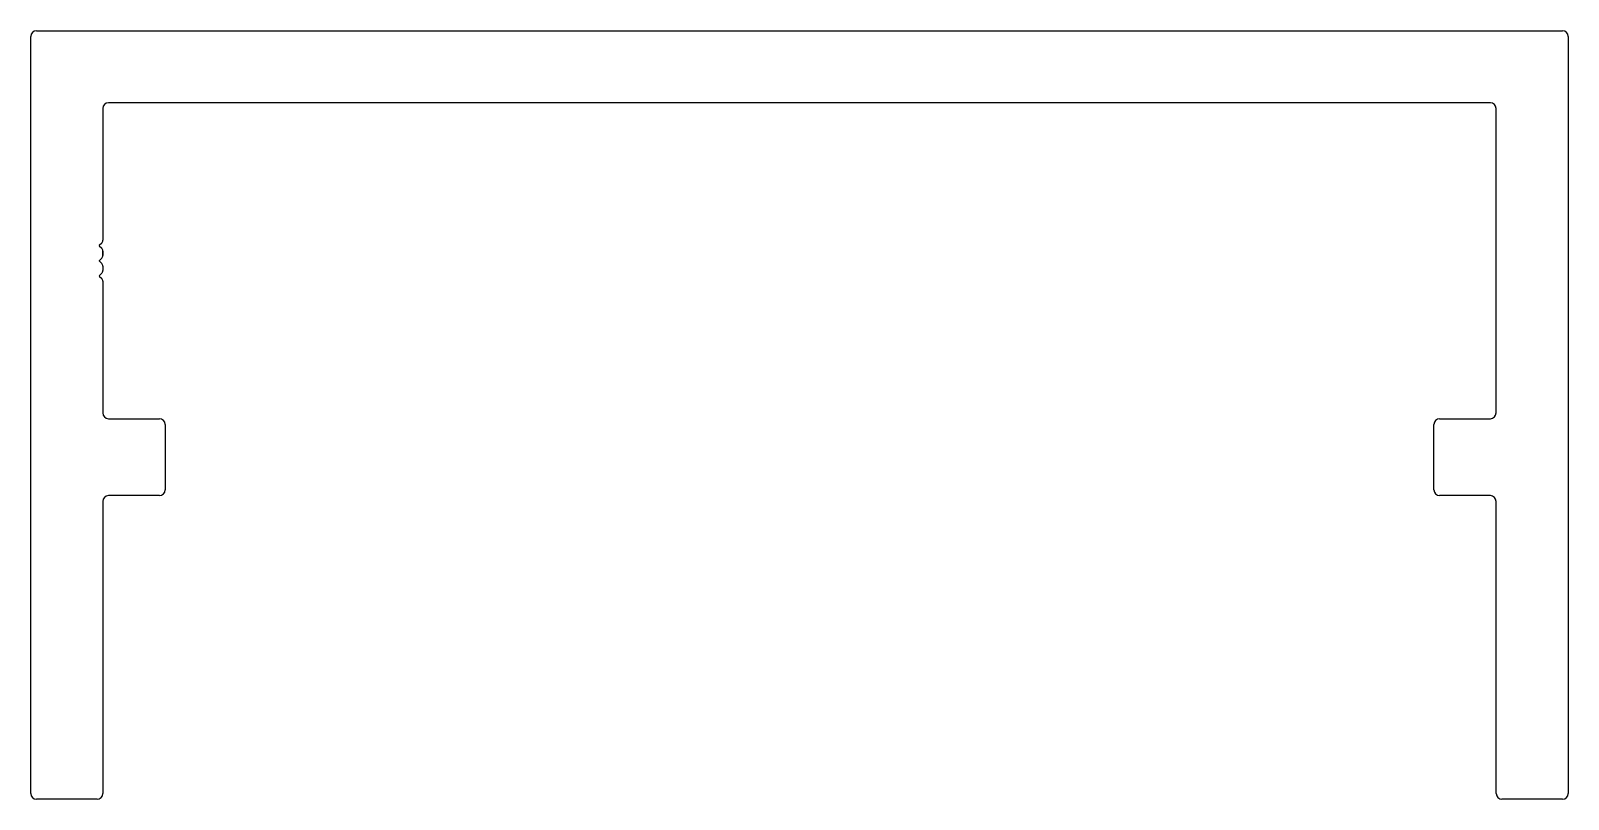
# Model space of a CAD drawing. Extents: x -48 to 54, y 4 to 54.
import ezdxf

# ---------------------------------------------------------------- set-up
doc = ezdxf.new("R2010")
doc.units = 0
doc.layers.add('1', color=7, linetype='CONTINUOUS')

msp = doc.modelspace()

# ---------------------------------------------------------------- linework, layer by layer
at = {"layer": '1', "linetype": 'CONTINUOUS'}
for p, q in [((-48.02, 4.05), (-48.02, 54.09)), ((-47.64, 54.47), (53.2, 54.47)), ((53.58, 54.09), (53.58, 4.05)), ((-43.26, 49.33), (-43.26, 40.62)), ((48.43, 49.71), (-42.88, 49.71)), ((48.82, 29.21), (48.82, 49.33)), ((-43.33, 40.44), (-43.5, 40.27)), ((-43.5, 40.26), (-43.33, 40.09)), ((-43.26, 40.62), (-43.26, 40.62)), ((-43.26, 40.62), (-43.26, 40.62)), ((-43.26, 39.91), (-43.26, 39.62)), ((-43.26, 39.62), (-43.26, 39.91)), ((-43.26, 39.91), (-43.26, 39.62)), ((-43.26, 39.62), (-43.26, 39.91)), ((-43.26, 39.91), (-43.26, 39.62)), ((-43.33, 39.44), (-43.5, 39.27)), ((-43.5, 39.26), (-43.33, 39.09)), ((-43.26, 38.91), (-43.26, 38.62)), ((-43.33, 38.44), (-43.5, 38.27)), ((-43.5, 38.26), (-43.33, 38.09)), ((-43.26, 37.91), (-43.26, 29.21)), ((-42.88, 28.82), (-39.52, 28.82)), ((45.08, 28.82), (48.43, 28.82)), ((-39.14, 28.44), (-39.14, 24.13)), ((44.7, 24.13), (44.7, 28.44)), ((-39.52, 23.74), (-42.88, 23.74)), ((48.43, 23.74), (45.08, 23.74)), ((-43.26, 23.36), (-43.26, 4.05)), ((48.82, 4.05), (48.82, 23.36)), ((-43.64, 3.67), (-47.64, 3.67)), ((53.2, 3.67), (49.2, 3.67))]:
    msp.add_line(p, q, dxfattribs=at)
for centre, radius, start, end in [((-47.64, 54.09), 0.381, 90, 180), ((53.2, 54.09), 0.381, 0, 90), ((-42.88, 49.33), 0.381, 90, 180), ((48.43, 49.33), 0.381, 0, 90), ((-43.5, 40.27), 0.008, 135, 225), ((-43.51, 40.62), 0.25, 315, 360), ((-43.51, 39.91), 0.25, 0, 45), ((-43.5, 39.27), 0.008, 135, 225), ((-43.51, 39.62), 0.25, 315, 360), ((-43.51, 38.91), 0.25, 360, 45), ((-43.51, 38.62), 0.25, 315, 360), ((-43.5, 38.27), 0.008, 135, 225), ((-43.51, 37.91), 0.25, 360, 45), ((-42.88, 29.21), 0.381, 180, 270), ((-39.52, 28.44), 0.381, 0, 90), ((45.08, 28.44), 0.381, 90, 180), ((48.43, 29.21), 0.381, 270, 360), ((-42.88, 23.36), 0.381, 90, 180), ((-39.52, 24.13), 0.381, 270, 0), ((45.08, 24.13), 0.381, 180, 270), ((48.43, 23.36), 0.381, 0, 90), ((-47.64, 4.05), 0.381, 180, 270), ((-43.64, 4.05), 0.381, 270, 0), ((49.2, 4.05), 0.381, 180, 270), ((53.2, 4.05), 0.381, 270, 360)]:
    msp.add_arc(centre, radius, start, end, dxfattribs=at)

doc.saveas('drawing.dxf')
